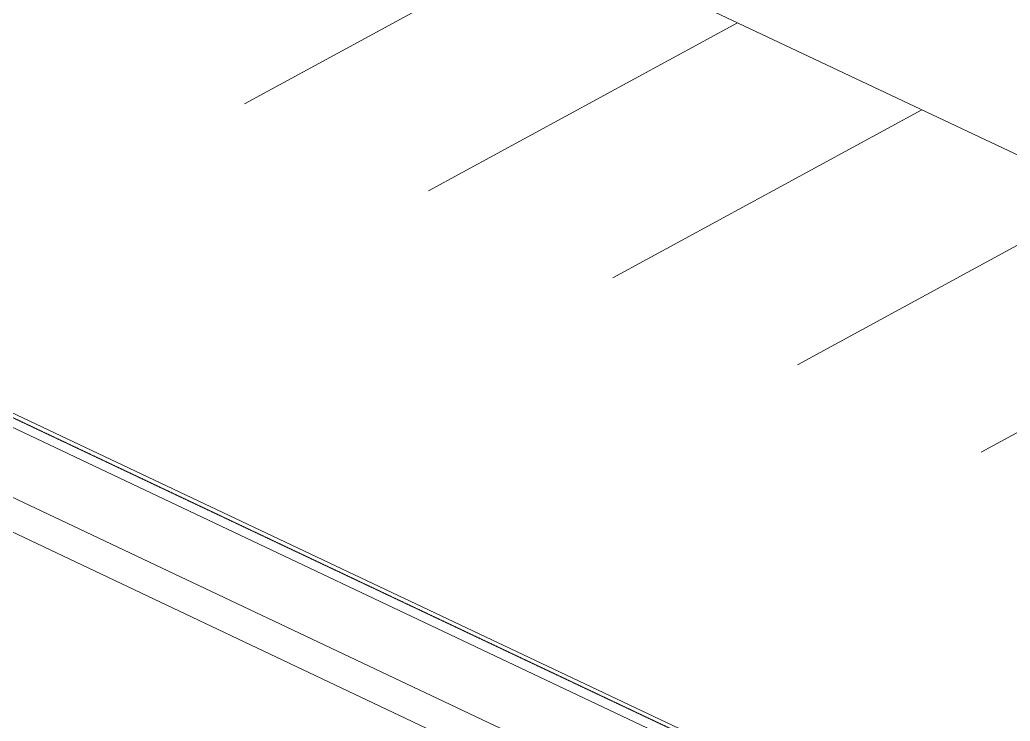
# Model space of a CAD drawing. Header units: inches. Extents: x 27328 to 52026, y -4075 to 4147.
# Drawn here: x 30883.4 to 31355.4, y 96.3 to 430.7 of the extents above; entities that cross this region are included whole.
import ezdxf

# ---------------------------------------------------------------- set-up
doc = ezdxf.new("R2010")
doc.units = ezdxf.units.IN
doc.header["$MEASUREMENT"] = 0
doc.linetypes.add('Hidden', pattern=[0.28125, 0.1875, -0.09375])
for name, color, linetype, lineweight in [('A-PROP-SBCK', 71, 'Hidden', 15), ('BMP', 80, 'Continuous', 9), ('Conc', 7, 'Continuous', 9), ('EOP-PR', 4, 'Continuous', 9), ('PAINT', 190, 'Continuous', 9)]:
    doc.layers.add(name, color=color, linetype=linetype, lineweight=lineweight)

msp = doc.modelspace()

# ---------------------------------------------------------------- linework, layer by layer
at = {"layer": 'A-PROP-SBCK'}
msp.add_line((31712.29, -152.64), (28813.49, 1218.34), dxfattribs=at)
at = {"layer": 'BMP'}
for p, q in [((29178.21, 1042.1), (31286.07, 44.02)), ((29147.78, 1023.2), (31240.84, 32.13)), ((29132.56, 1013.75), (31218.23, 26.18))]:
    msp.add_line(p, q, dxfattribs=at)
at = {"layer": 'Conc'}
msp.add_line((31708.25, 200.91), (29562.35, 1215.81), dxfattribs=at)
at = {"layer": 'EOP-PR'}
msp.add_line((29159.98, 1056.55), (31364.58, 13.89), dxfattribs=at)
at = {"layer": 'PAINT'}
for p, q in [((30990.43, 390.59), (31137.72, 470.75)), ((31078.2, 349.08), (31225.49, 429.23)), ((31165.98, 307.57), (31313.27, 387.72)), ((31254.05, 266.22), (31401.34, 346.37)), ((31341.53, 224.54), (31488.82, 304.7))]:
    msp.add_line(p, q, dxfattribs=at)

doc.saveas('drawing.dxf')
